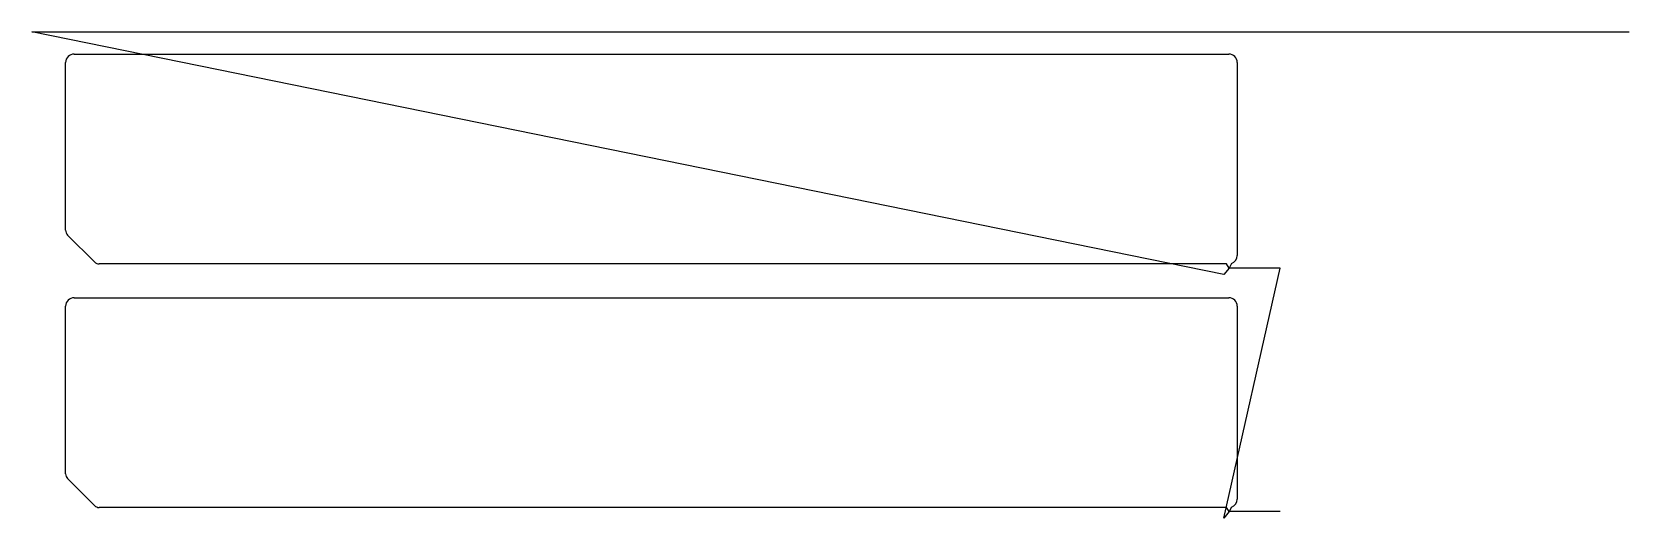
# Model space of a CAD drawing. Header units: metres. Extents: x 805 to 1758, y 14 to 303.
import ezdxf

# ---------------------------------------------------------------- set-up
doc = ezdxf.new("R2010")
doc.units = ezdxf.units.M

msp = doc.modelspace()

# ---------------------------------------------------------------- linework, layer by layer
at = {"layer": 'TOOL_0'}
for p, q in [((1516.155, 158.932), (805.15, 303.423)), ((805.15, 303.423), (1757.001, 303.423)), ((1757.001, 303.423), (1758.001, 303.423)), ((830.268, 290.209), (1519.268, 290.209)), ((825.268, 185.245), (825.268, 285.209)), ((1524.268, 285.209), (1524.268, 170.209)), ((842.476, 166.381), (826.44, 182.417)), ((1517.768, 165.209), (845.304, 165.209)), ((1519.461, 162.731), (1516.155, 158.932)), ((1516.155, 13.763), (1549.799, 162.73)), ((1519.461, 162.73), (1517.768, 165.209)), ((1520.759, 165.437), (1519.461, 162.731)), ((1549.799, 162.73), (1519.461, 162.73)), ((830.268, 145.04), (1519.268, 145.04)), ((825.268, 40.076), (825.268, 140.04)), ((1524.268, 140.04), (1524.268, 25.04)), ((842.476, 21.212), (826.44, 37.248)), ((1517.768, 20.04), (845.304, 20.04)), ((1519.461, 17.561), (1517.768, 20.04)), ((1520.759, 20.268), (1519.461, 17.562)), ((1519.461, 17.562), (1516.155, 13.763)), ((1549.799, 17.561), (1519.461, 17.561))]:
    msp.add_line(p, q, dxfattribs=at)
for centre, radius, start, end in [((830.268, 285.209), 5, 90, 180), ((1519.268, 285.209), 5, 0, 90), ((829.268, 185.245), 3.999, 180, 225), ((845.304, 169.209), 4, 225, 270), ((1519.268, 170.209), 5, 287.35129, 0), ((830.268, 140.04), 5, 90, 180), ((1519.268, 140.04), 5, 0, 90), ((829.268, 40.076), 3.999, 180, 225), ((845.304, 24.04), 4, 225, 270), ((1519.268, 25.04), 5, 287.35129, 0)]:
    msp.add_arc(centre, radius, start, end, dxfattribs=at)

doc.saveas('drawing.dxf')
